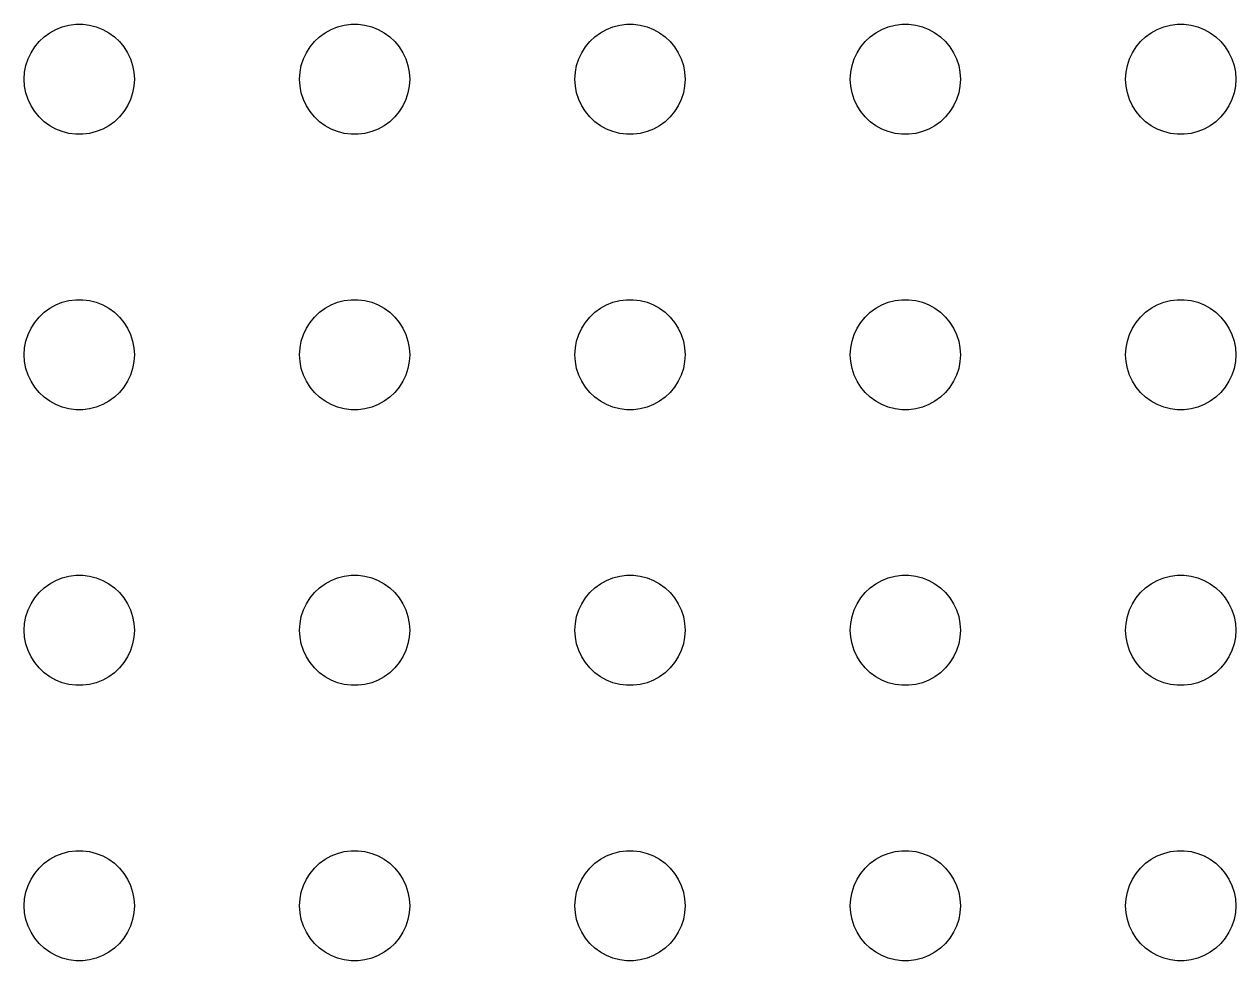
# Model space of a CAD drawing. Header units: metres. Extents: x -134 to 134, y 176 to 394.
# Drawn here: x 66 to 99, y 226.5 to 252 of the extents above; entities that cross this region are included whole.
import ezdxf

# ---------------------------------------------------------------- set-up
doc = ezdxf.new("R2010")
doc.units = ezdxf.units.M

msp = doc.modelspace()

# ---------------------------------------------------------------- linework, layer by layer
for p, q in [((66.6963, 251.766), (66.8613, 251.857)), ((66.8613, 251.857), (67.0365, 251.927)), ((67.0365, 251.927), (67.2189, 251.973)), ((67.2189, 251.973), (67.4058, 251.997)), ((67.4058, 251.997), (67.5942, 251.997)), ((67.5942, 251.997), (67.7811, 251.973)), ((67.7811, 251.973), (67.9635, 251.927)), ((67.9635, 251.927), (68.1387, 251.857)), ((68.1387, 251.857), (68.3037, 251.766)), ((74.1963, 251.766), (74.3613, 251.857)), ((74.3613, 251.857), (74.5365, 251.927)), ((74.5365, 251.927), (74.7189, 251.973)), ((74.7189, 251.973), (74.9058, 251.997)), ((74.9058, 251.997), (75.0942, 251.997)), ((75.0942, 251.997), (75.2811, 251.973)), ((75.2811, 251.973), (75.4635, 251.927)), ((75.4635, 251.927), (75.6387, 251.857)), ((75.6387, 251.857), (75.8037, 251.766)), ((81.6963, 251.766), (81.8613, 251.857)), ((81.8613, 251.857), (82.0365, 251.927)), ((82.0365, 251.927), (82.2189, 251.973)), ((82.2189, 251.973), (82.4058, 251.997)), ((82.4058, 251.997), (82.5942, 251.997)), ((82.5942, 251.997), (82.7811, 251.973)), ((82.7811, 251.973), (82.9635, 251.927)), ((82.9635, 251.927), (83.1387, 251.857)), ((83.1387, 251.857), (83.3037, 251.766)), ((89.1963, 251.766), (89.3613, 251.857)), ((89.3613, 251.857), (89.5365, 251.927)), ((89.5365, 251.927), (89.7189, 251.973)), ((89.7189, 251.973), (89.9058, 251.997)), ((89.9058, 251.997), (90.0942, 251.997)), ((90.0942, 251.997), (90.2811, 251.973)), ((90.2811, 251.973), (90.4635, 251.927)), ((90.4635, 251.927), (90.6387, 251.857)), ((90.6387, 251.857), (90.8037, 251.766)), ((96.6963, 251.766), (96.8613, 251.857)), ((96.8613, 251.857), (97.0365, 251.927)), ((97.0365, 251.927), (97.2189, 251.973)), ((97.2189, 251.973), (97.4058, 251.997)), ((97.4058, 251.997), (97.5942, 251.997)), ((97.5942, 251.997), (97.7811, 251.973)), ((97.7811, 251.973), (97.9635, 251.927)), ((97.9635, 251.927), (98.1387, 251.857)), ((98.1387, 251.857), (98.3037, 251.766)), ((66.2865, 251.382), (66.4065, 251.527)), ((66.4065, 251.527), (66.5439, 251.656)), ((66.5439, 251.656), (66.6963, 251.766)), ((68.3037, 251.766), (68.4561, 251.656)), ((68.4561, 251.656), (68.5934, 251.527)), ((68.5934, 251.527), (68.7135, 251.382)), ((73.7865, 251.382), (73.9065, 251.527)), ((73.9065, 251.527), (74.0439, 251.656)), ((74.0439, 251.656), (74.1963, 251.766)), ((75.8037, 251.766), (75.9561, 251.656)), ((75.9561, 251.656), (76.0934, 251.527)), ((76.0934, 251.527), (76.2135, 251.382)), ((81.2865, 251.382), (81.4065, 251.527)), ((81.4065, 251.527), (81.5439, 251.656)), ((81.5439, 251.656), (81.6963, 251.766)), ((83.3037, 251.766), (83.4561, 251.656)), ((83.4561, 251.656), (83.5934, 251.527)), ((83.5934, 251.527), (83.7135, 251.382)), ((88.7865, 251.382), (88.9065, 251.527)), ((88.9065, 251.527), (89.0439, 251.656)), ((89.0439, 251.656), (89.1963, 251.766)), ((90.8037, 251.766), (90.9561, 251.656)), ((90.9561, 251.656), (91.0934, 251.527)), ((91.0934, 251.527), (91.2135, 251.382)), ((96.2865, 251.382), (96.4065, 251.527)), ((96.4065, 251.527), (96.5439, 251.656)), ((96.5439, 251.656), (96.6963, 251.766)), ((98.3037, 251.766), (98.4561, 251.656)), ((98.4561, 251.656), (98.5934, 251.527)), ((98.5934, 251.527), (98.7135, 251.382)), ((66.1053, 251.052), (66.1855, 251.223)), ((66.1855, 251.223), (66.2865, 251.382)), ((68.7135, 251.382), (68.8145, 251.223)), ((68.8145, 251.223), (68.8947, 251.052)), ((73.6053, 251.052), (73.6855, 251.223)), ((73.6855, 251.223), (73.7865, 251.382)), ((76.2135, 251.382), (76.3145, 251.223)), ((76.3145, 251.223), (76.3947, 251.052)), ((81.1053, 251.052), (81.1855, 251.223)), ((81.1855, 251.223), (81.2865, 251.382)), ((83.7135, 251.382), (83.8145, 251.223)), ((83.8145, 251.223), (83.8947, 251.052)), ((88.6053, 251.052), (88.6855, 251.223)), ((88.6855, 251.223), (88.7865, 251.382)), ((91.2135, 251.382), (91.3145, 251.223)), ((91.3145, 251.223), (91.3947, 251.052)), ((96.1053, 251.052), (96.1855, 251.223)), ((96.1855, 251.223), (96.2865, 251.382)), ((98.7135, 251.382), (98.8145, 251.223)), ((98.8145, 251.223), (98.8947, 251.052)), ((66.0118, 250.688), (66.0471, 250.873)), ((66.0471, 250.873), (66.1053, 251.052)), ((68.8947, 251.052), (68.9529, 250.873)), ((68.9529, 250.873), (68.9882, 250.688)), ((73.5118, 250.688), (73.5471, 250.873)), ((73.5471, 250.873), (73.6053, 251.052)), ((76.3947, 251.052), (76.4529, 250.873)), ((76.4529, 250.873), (76.4882, 250.688)), ((81.0118, 250.688), (81.0471, 250.873)), ((81.0471, 250.873), (81.1053, 251.052)), ((83.8947, 251.052), (83.9529, 250.873)), ((83.9529, 250.873), (83.9882, 250.688)), ((88.5118, 250.688), (88.5471, 250.873)), ((88.5471, 250.873), (88.6053, 251.052)), ((91.3947, 251.052), (91.4529, 250.873)), ((91.4529, 250.873), (91.4882, 250.688)), ((96.0118, 250.688), (96.0471, 250.873)), ((96.0471, 250.873), (96.1053, 251.052)), ((98.8947, 251.052), (98.9529, 250.873)), ((98.9529, 250.873), (98.9882, 250.688)), ((66, 250.5), (66.0118, 250.688)), ((66.0118, 250.312), (66, 250.5)), ((68.9882, 250.688), (69, 250.5)), ((69, 250.5), (68.9882, 250.312)), ((73.5, 250.5), (73.5118, 250.688)), ((73.5118, 250.312), (73.5, 250.5)), ((76.4882, 250.688), (76.5, 250.5)), ((76.5, 250.5), (76.4882, 250.312)), ((81, 250.5), (81.0118, 250.688)), ((81.0118, 250.312), (81, 250.5)), ((83.9882, 250.688), (84, 250.5)), ((84, 250.5), (83.9882, 250.312)), ((88.5, 250.5), (88.5118, 250.688)), ((88.5118, 250.312), (88.5, 250.5)), ((91.4882, 250.688), (91.5, 250.5)), ((91.5, 250.5), (91.4882, 250.312)), ((96, 250.5), (96.0118, 250.688)), ((96.0118, 250.312), (96, 250.5)), ((98.9882, 250.688), (99, 250.5)), ((99, 250.5), (98.9882, 250.312)), ((66.0471, 250.127), (66.0118, 250.312)), ((68.9882, 250.312), (68.9529, 250.127)), ((73.5471, 250.127), (73.5118, 250.312)), ((76.4882, 250.312), (76.4529, 250.127)), ((81.0471, 250.127), (81.0118, 250.312)), ((83.9882, 250.312), (83.9529, 250.127)), ((88.5471, 250.127), (88.5118, 250.312)), ((91.4882, 250.312), (91.4529, 250.127)), ((96.0471, 250.127), (96.0118, 250.312)), ((98.9882, 250.312), (98.9529, 250.127)), ((66.1053, 249.948), (66.0471, 250.127)), ((66.1855, 249.777), (66.1053, 249.948)), ((68.8947, 249.948), (68.8145, 249.777)), ((68.9529, 250.127), (68.8947, 249.948)), ((73.6053, 249.948), (73.5471, 250.127)), ((73.6855, 249.777), (73.6053, 249.948)), ((76.3947, 249.948), (76.3145, 249.777)), ((76.4529, 250.127), (76.3947, 249.948)), ((81.1053, 249.948), (81.0471, 250.127)), ((81.1855, 249.777), (81.1053, 249.948)), ((83.8947, 249.948), (83.8145, 249.777)), ((83.9529, 250.127), (83.8947, 249.948)), ((88.6053, 249.948), (88.5471, 250.127)), ((88.6855, 249.777), (88.6053, 249.948)), ((91.3947, 249.948), (91.3145, 249.777)), ((91.4529, 250.127), (91.3947, 249.948)), ((96.1053, 249.948), (96.0471, 250.127)), ((96.1855, 249.777), (96.1053, 249.948)), ((98.8947, 249.948), (98.8145, 249.777)), ((98.9529, 250.127), (98.8947, 249.948)), ((66.2865, 249.618), (66.1855, 249.777)), ((66.4065, 249.473), (66.2865, 249.618)), ((68.7135, 249.618), (68.5934, 249.473)), ((68.8145, 249.777), (68.7135, 249.618)), ((73.7865, 249.618), (73.6855, 249.777)), ((73.9065, 249.473), (73.7865, 249.618)), ((76.2135, 249.618), (76.0934, 249.473)), ((76.3145, 249.777), (76.2135, 249.618)), ((81.2865, 249.618), (81.1855, 249.777)), ((81.4065, 249.473), (81.2865, 249.618)), ((83.7135, 249.618), (83.5934, 249.473)), ((83.8145, 249.777), (83.7135, 249.618)), ((88.7865, 249.618), (88.6855, 249.777)), ((88.9065, 249.473), (88.7865, 249.618)), ((91.2135, 249.618), (91.0934, 249.473)), ((91.3145, 249.777), (91.2135, 249.618)), ((96.2865, 249.618), (96.1855, 249.777)), ((96.4065, 249.473), (96.2865, 249.618)), ((98.7135, 249.618), (98.5934, 249.473)), ((98.8145, 249.777), (98.7135, 249.618)), ((66.5439, 249.344), (66.4065, 249.473)), ((66.6963, 249.234), (66.5439, 249.344)), ((66.8613, 249.143), (66.6963, 249.234)), ((68.3037, 249.234), (68.1387, 249.143)), ((68.4561, 249.344), (68.3037, 249.234)), ((68.5934, 249.473), (68.4561, 249.344)), ((74.0439, 249.344), (73.9065, 249.473)), ((74.1963, 249.234), (74.0439, 249.344)), ((74.3613, 249.143), (74.1963, 249.234)), ((75.8037, 249.234), (75.6387, 249.143)), ((75.9561, 249.344), (75.8037, 249.234)), ((76.0934, 249.473), (75.9561, 249.344)), ((81.5439, 249.344), (81.4065, 249.473)), ((81.6963, 249.234), (81.5439, 249.344)), ((81.8613, 249.143), (81.6963, 249.234)), ((83.3037, 249.234), (83.1387, 249.143)), ((83.4561, 249.344), (83.3037, 249.234)), ((83.5934, 249.473), (83.4561, 249.344)), ((89.0439, 249.344), (88.9065, 249.473)), ((89.1963, 249.234), (89.0439, 249.344)), ((89.3613, 249.143), (89.1963, 249.234)), ((90.8037, 249.234), (90.6387, 249.143)), ((90.9561, 249.344), (90.8037, 249.234)), ((91.0934, 249.473), (90.9561, 249.344)), ((96.5439, 249.344), (96.4065, 249.473)), ((96.6963, 249.234), (96.5439, 249.344)), ((96.8613, 249.143), (96.6963, 249.234)), ((98.3037, 249.234), (98.1387, 249.143)), ((98.4561, 249.344), (98.3037, 249.234)), ((98.5934, 249.473), (98.4561, 249.344)), ((67.0365, 249.073), (66.8613, 249.143)), ((67.2189, 249.027), (67.0365, 249.073)), ((67.4058, 249.003), (67.2189, 249.027)), ((67.5942, 249.003), (67.4058, 249.003)), ((67.7811, 249.027), (67.5942, 249.003)), ((67.9635, 249.073), (67.7811, 249.027)), ((68.1387, 249.143), (67.9635, 249.073)), ((74.5365, 249.073), (74.3613, 249.143)), ((74.7189, 249.027), (74.5365, 249.073)), ((74.9058, 249.003), (74.7189, 249.027)), ((75.0942, 249.003), (74.9058, 249.003)), ((75.2811, 249.027), (75.0942, 249.003)), ((75.4635, 249.073), (75.2811, 249.027)), ((75.6387, 249.143), (75.4635, 249.073)), ((82.0365, 249.073), (81.8613, 249.143)), ((82.2189, 249.027), (82.0365, 249.073)), ((82.4058, 249.003), (82.2189, 249.027)), ((82.5942, 249.003), (82.4058, 249.003)), ((82.7811, 249.027), (82.5942, 249.003)), ((82.9635, 249.073), (82.7811, 249.027)), ((83.1387, 249.143), (82.9635, 249.073)), ((89.5365, 249.073), (89.3613, 249.143)), ((89.7189, 249.027), (89.5365, 249.073)), ((89.9058, 249.003), (89.7189, 249.027)), ((90.0942, 249.003), (89.9058, 249.003)), ((90.2811, 249.027), (90.0942, 249.003)), ((90.4635, 249.073), (90.2811, 249.027)), ((90.6387, 249.143), (90.4635, 249.073)), ((97.0365, 249.073), (96.8613, 249.143)), ((97.2189, 249.027), (97.0365, 249.073)), ((97.4058, 249.003), (97.2189, 249.027)), ((97.5942, 249.003), (97.4058, 249.003)), ((97.7811, 249.027), (97.5942, 249.003)), ((97.9635, 249.073), (97.7811, 249.027)), ((98.1387, 249.143), (97.9635, 249.073)), ((66.5439, 244.156), (66.6963, 244.266)), ((66.6963, 244.266), (66.8613, 244.357)), ((66.8613, 244.357), (67.0365, 244.427)), ((67.0365, 244.427), (67.2189, 244.473)), ((67.2189, 244.473), (67.4058, 244.497)), ((67.4058, 244.497), (67.5942, 244.497)), ((67.5942, 244.497), (67.7811, 244.473)), ((67.7811, 244.473), (67.9635, 244.427)), ((67.9635, 244.427), (68.1387, 244.357)), ((68.1387, 244.357), (68.3037, 244.266)), ((68.3037, 244.266), (68.4561, 244.156)), ((74.0439, 244.156), (74.1963, 244.266)), ((74.1963, 244.266), (74.3613, 244.357)), ((74.3613, 244.357), (74.5365, 244.427)), ((74.5365, 244.427), (74.7189, 244.473)), ((74.7189, 244.473), (74.9058, 244.497)), ((74.9058, 244.497), (75.0942, 244.497)), ((75.0942, 244.497), (75.2811, 244.473)), ((75.2811, 244.473), (75.4635, 244.427)), ((75.4635, 244.427), (75.6387, 244.357)), ((75.6387, 244.357), (75.8037, 244.266)), ((75.8037, 244.266), (75.9561, 244.156)), ((81.5439, 244.156), (81.6963, 244.266)), ((81.6963, 244.266), (81.8613, 244.357)), ((81.8613, 244.357), (82.0365, 244.427)), ((82.0365, 244.427), (82.2189, 244.473)), ((82.2189, 244.473), (82.4058, 244.497)), ((82.4058, 244.497), (82.5942, 244.497)), ((82.5942, 244.497), (82.7811, 244.473)), ((82.7811, 244.473), (82.9635, 244.427)), ((82.9635, 244.427), (83.1387, 244.357)), ((83.1387, 244.357), (83.3037, 244.266)), ((83.3037, 244.266), (83.4561, 244.156)), ((89.0439, 244.156), (89.1963, 244.266)), ((89.1963, 244.266), (89.3613, 244.357)), ((89.3613, 244.357), (89.5365, 244.427)), ((89.5365, 244.427), (89.7189, 244.473)), ((89.7189, 244.473), (89.9058, 244.497)), ((89.9058, 244.497), (90.0942, 244.497)), ((90.0942, 244.497), (90.2811, 244.473)), ((90.2811, 244.473), (90.4635, 244.427)), ((90.4635, 244.427), (90.6387, 244.357)), ((90.6387, 244.357), (90.8037, 244.266)), ((90.8037, 244.266), (90.9561, 244.156)), ((96.5439, 244.156), (96.6963, 244.266)), ((96.6963, 244.266), (96.8613, 244.357)), ((96.8613, 244.357), (97.0365, 244.427)), ((97.0365, 244.427), (97.2189, 244.473)), ((97.2189, 244.473), (97.4058, 244.497)), ((97.4058, 244.497), (97.5942, 244.497)), ((97.5942, 244.497), (97.7811, 244.473)), ((97.7811, 244.473), (97.9635, 244.427)), ((97.9635, 244.427), (98.1387, 244.357)), ((98.1387, 244.357), (98.3037, 244.266)), ((98.3037, 244.266), (98.4561, 244.156)), ((66.1855, 243.723), (66.2865, 243.882)), ((66.2865, 243.882), (66.4065, 244.027)), ((66.4065, 244.027), (66.5439, 244.156)), ((68.4561, 244.156), (68.5934, 244.027)), ((68.5934, 244.027), (68.7135, 243.882)), ((68.7135, 243.882), (68.8145, 243.723)), ((73.6855, 243.723), (73.7865, 243.882)), ((73.7865, 243.882), (73.9065, 244.027)), ((73.9065, 244.027), (74.0439, 244.156)), ((75.9561, 244.156), (76.0934, 244.027)), ((76.0934, 244.027), (76.2135, 243.882)), ((76.2135, 243.882), (76.3145, 243.723)), ((81.1855, 243.723), (81.2865, 243.882)), ((81.2865, 243.882), (81.4065, 244.027)), ((81.4065, 244.027), (81.5439, 244.156)), ((83.4561, 244.156), (83.5934, 244.027)), ((83.5934, 244.027), (83.7135, 243.882)), ((83.7135, 243.882), (83.8145, 243.723)), ((88.6855, 243.723), (88.7865, 243.882)), ((88.7865, 243.882), (88.9065, 244.027)), ((88.9065, 244.027), (89.0439, 244.156)), ((90.9561, 244.156), (91.0934, 244.027)), ((91.0934, 244.027), (91.2135, 243.882)), ((91.2135, 243.882), (91.3145, 243.723)), ((96.1855, 243.723), (96.2865, 243.882)), ((96.2865, 243.882), (96.4065, 244.027)), ((96.4065, 244.027), (96.5439, 244.156)), ((98.4561, 244.156), (98.5934, 244.027)), ((98.5934, 244.027), (98.7135, 243.882)), ((98.7135, 243.882), (98.8145, 243.723)), ((66.0471, 243.373), (66.1053, 243.552)), ((66.1053, 243.552), (66.1855, 243.723)), ((68.8145, 243.723), (68.8947, 243.552)), ((68.8947, 243.552), (68.9529, 243.373)), ((73.5471, 243.373), (73.6053, 243.552)), ((73.6053, 243.552), (73.6855, 243.723)), ((76.3145, 243.723), (76.3947, 243.552)), ((76.3947, 243.552), (76.4529, 243.373)), ((81.0471, 243.373), (81.1053, 243.552)), ((81.1053, 243.552), (81.1855, 243.723)), ((83.8145, 243.723), (83.8947, 243.552)), ((83.8947, 243.552), (83.9529, 243.373)), ((88.5471, 243.373), (88.6053, 243.552)), ((88.6053, 243.552), (88.6855, 243.723)), ((91.3145, 243.723), (91.3947, 243.552)), ((91.3947, 243.552), (91.4529, 243.373)), ((96.0471, 243.373), (96.1053, 243.552)), ((96.1053, 243.552), (96.1855, 243.723)), ((98.8145, 243.723), (98.8947, 243.552)), ((98.8947, 243.552), (98.9529, 243.373)), ((66.0118, 243.188), (66.0471, 243.373)), ((68.9529, 243.373), (68.9882, 243.188)), ((73.5118, 243.188), (73.5471, 243.373)), ((76.4529, 243.373), (76.4882, 243.188)), ((81.0118, 243.188), (81.0471, 243.373)), ((83.9529, 243.373), (83.9882, 243.188)), ((88.5118, 243.188), (88.5471, 243.373)), ((91.4529, 243.373), (91.4882, 243.188)), ((96.0118, 243.188), (96.0471, 243.373)), ((98.9529, 243.373), (98.9882, 243.188)), ((66, 243), (66.0118, 243.188)), ((66.0118, 242.812), (66, 243)), ((68.9882, 243.188), (69, 243)), ((69, 243), (68.9882, 242.812)), ((73.5, 243), (73.5118, 243.188)), ((73.5118, 242.812), (73.5, 243)), ((76.4882, 243.188), (76.5, 243)), ((76.5, 243), (76.4882, 242.812)), ((81, 243), (81.0118, 243.188)), ((81.0118, 242.812), (81, 243)), ((83.9882, 243.188), (84, 243)), ((84, 243), (83.9882, 242.812)), ((88.5, 243), (88.5118, 243.188)), ((88.5118, 242.812), (88.5, 243)), ((91.4882, 243.188), (91.5, 243)), ((91.5, 243), (91.4882, 242.812)), ((96, 243), (96.0118, 243.188)), ((96.0118, 242.812), (96, 243)), ((98.9882, 243.188), (99, 243)), ((99, 243), (98.9882, 242.812)), ((66.0471, 242.627), (66.0118, 242.812)), ((66.1053, 242.448), (66.0471, 242.627)), ((68.9529, 242.627), (68.8947, 242.448)), ((68.9882, 242.812), (68.9529, 242.627)), ((73.5471, 242.627), (73.5118, 242.812)), ((73.6053, 242.448), (73.5471, 242.627)), ((76.4529, 242.627), (76.3947, 242.448)), ((76.4882, 242.812), (76.4529, 242.627)), ((81.0471, 242.627), (81.0118, 242.812)), ((81.1053, 242.448), (81.0471, 242.627)), ((83.9529, 242.627), (83.8947, 242.448)), ((83.9882, 242.812), (83.9529, 242.627)), ((88.5471, 242.627), (88.5118, 242.812)), ((88.6053, 242.448), (88.5471, 242.627)), ((91.4529, 242.627), (91.3947, 242.448)), ((91.4882, 242.812), (91.4529, 242.627)), ((96.0471, 242.627), (96.0118, 242.812)), ((96.1053, 242.448), (96.0471, 242.627)), ((98.9529, 242.627), (98.8947, 242.448)), ((98.9882, 242.812), (98.9529, 242.627)), ((66.1855, 242.277), (66.1053, 242.448)), ((66.2865, 242.118), (66.1855, 242.277)), ((68.8145, 242.277), (68.7135, 242.118)), ((68.8947, 242.448), (68.8145, 242.277)), ((73.6855, 242.277), (73.6053, 242.448)), ((73.7865, 242.118), (73.6855, 242.277)), ((76.3145, 242.277), (76.2135, 242.118)), ((76.3947, 242.448), (76.3145, 242.277)), ((81.1855, 242.277), (81.1053, 242.448)), ((81.2865, 242.118), (81.1855, 242.277)), ((83.8145, 242.277), (83.7135, 242.118)), ((83.8947, 242.448), (83.8145, 242.277)), ((88.6855, 242.277), (88.6053, 242.448)), ((88.7865, 242.118), (88.6855, 242.277)), ((91.3145, 242.277), (91.2135, 242.118)), ((91.3947, 242.448), (91.3145, 242.277)), ((96.1855, 242.277), (96.1053, 242.448)), ((96.2865, 242.118), (96.1855, 242.277)), ((98.8145, 242.277), (98.7135, 242.118)), ((98.8947, 242.448), (98.8145, 242.277)), ((66.4065, 241.973), (66.2865, 242.118)), ((66.5439, 241.844), (66.4065, 241.973)), ((68.5934, 241.973), (68.4561, 241.844)), ((68.7135, 242.118), (68.5934, 241.973)), ((73.9065, 241.973), (73.7865, 242.118)), ((74.0439, 241.844), (73.9065, 241.973)), ((76.0934, 241.973), (75.9561, 241.844)), ((76.2135, 242.118), (76.0934, 241.973)), ((81.4065, 241.973), (81.2865, 242.118)), ((81.5439, 241.844), (81.4065, 241.973)), ((83.5934, 241.973), (83.4561, 241.844)), ((83.7135, 242.118), (83.5934, 241.973)), ((88.9065, 241.973), (88.7865, 242.118)), ((89.0439, 241.844), (88.9065, 241.973)), ((91.0934, 241.973), (90.9561, 241.844)), ((91.2135, 242.118), (91.0934, 241.973)), ((96.4065, 241.973), (96.2865, 242.118)), ((96.5439, 241.844), (96.4065, 241.973)), ((98.5934, 241.973), (98.4561, 241.844)), ((98.7135, 242.118), (98.5934, 241.973)), ((66.6963, 241.734), (66.5439, 241.844)), ((66.8613, 241.643), (66.6963, 241.734)), ((67.0365, 241.573), (66.8613, 241.643)), ((67.2189, 241.527), (67.0365, 241.573)), ((67.9635, 241.573), (67.7811, 241.527)), ((68.1387, 241.643), (67.9635, 241.573)), ((68.3037, 241.734), (68.1387, 241.643)), ((68.4561, 241.844), (68.3037, 241.734)), ((74.1963, 241.734), (74.0439, 241.844)), ((74.3613, 241.643), (74.1963, 241.734)), ((74.5365, 241.573), (74.3613, 241.643)), ((74.7189, 241.527), (74.5365, 241.573)), ((75.4635, 241.573), (75.2811, 241.527)), ((75.6387, 241.643), (75.4635, 241.573)), ((75.8037, 241.734), (75.6387, 241.643)), ((75.9561, 241.844), (75.8037, 241.734)), ((81.6963, 241.734), (81.5439, 241.844)), ((81.8613, 241.643), (81.6963, 241.734)), ((82.0365, 241.573), (81.8613, 241.643)), ((82.2189, 241.527), (82.0365, 241.573)), ((82.9635, 241.573), (82.7811, 241.527)), ((83.1387, 241.643), (82.9635, 241.573)), ((83.3037, 241.734), (83.1387, 241.643)), ((83.4561, 241.844), (83.3037, 241.734)), ((89.1963, 241.734), (89.0439, 241.844)), ((89.3613, 241.643), (89.1963, 241.734)), ((89.5365, 241.573), (89.3613, 241.643)), ((89.7189, 241.527), (89.5365, 241.573)), ((90.4635, 241.573), (90.2811, 241.527)), ((90.6387, 241.643), (90.4635, 241.573)), ((90.8037, 241.734), (90.6387, 241.643)), ((90.9561, 241.844), (90.8037, 241.734)), ((96.6963, 241.734), (96.5439, 241.844)), ((96.8613, 241.643), (96.6963, 241.734)), ((97.0365, 241.573), (96.8613, 241.643)), ((97.2189, 241.527), (97.0365, 241.573)), ((97.9635, 241.573), (97.7811, 241.527)), ((98.1387, 241.643), (97.9635, 241.573)), ((98.3037, 241.734), (98.1387, 241.643)), ((98.4561, 241.844), (98.3037, 241.734)), ((67.4058, 241.503), (67.2189, 241.527)), ((67.5942, 241.503), (67.4058, 241.503)), ((67.7811, 241.527), (67.5942, 241.503)), ((74.9058, 241.503), (74.7189, 241.527)), ((75.0942, 241.503), (74.9058, 241.503)), ((75.2811, 241.527), (75.0942, 241.503)), ((82.4058, 241.503), (82.2189, 241.527)), ((82.5942, 241.503), (82.4058, 241.503)), ((82.7811, 241.527), (82.5942, 241.503)), ((89.9058, 241.503), (89.7189, 241.527)), ((90.0942, 241.503), (89.9058, 241.503)), ((90.2811, 241.527), (90.0942, 241.503)), ((97.4058, 241.503), (97.2189, 241.527)), ((97.5942, 241.503), (97.4058, 241.503)), ((97.7811, 241.527), (97.5942, 241.503)), ((67.0365, 236.927), (67.2189, 236.973)), ((67.2189, 236.973), (67.4058, 236.997)), ((67.4058, 236.997), (67.5942, 236.997)), ((67.5942, 236.997), (67.7811, 236.973)), ((67.7811, 236.973), (67.9635, 236.927)), ((74.5365, 236.927), (74.7189, 236.973)), ((74.7189, 236.973), (74.9058, 236.997)), ((74.9058, 236.997), (75.0942, 236.997)), ((75.0942, 236.997), (75.2811, 236.973)), ((75.2811, 236.973), (75.4635, 236.927)), ((82.0365, 236.927), (82.2189, 236.973)), ((82.2189, 236.973), (82.4058, 236.997)), ((82.4058, 236.997), (82.5942, 236.997)), ((82.5942, 236.997), (82.7811, 236.973)), ((82.7811, 236.973), (82.9635, 236.927)), ((89.5365, 236.927), (89.7189, 236.973)), ((89.7189, 236.973), (89.9058, 236.997)), ((89.9058, 236.997), (90.0942, 236.997)), ((90.0942, 236.997), (90.2811, 236.973)), ((90.2811, 236.973), (90.4635, 236.927)), ((97.0365, 236.927), (97.2189, 236.973)), ((97.2189, 236.973), (97.4058, 236.997)), ((97.4058, 236.997), (97.5942, 236.997)), ((97.5942, 236.997), (97.7811, 236.973)), ((97.7811, 236.973), (97.9635, 236.927)), ((66.4065, 236.527), (66.5439, 236.656)), ((66.5439, 236.656), (66.6963, 236.766)), ((66.6963, 236.766), (66.8613, 236.857)), ((66.8613, 236.857), (67.0365, 236.927)), ((67.9635, 236.927), (68.1387, 236.857)), ((68.1387, 236.857), (68.3037, 236.766)), ((68.3037, 236.766), (68.4561, 236.656)), ((68.4561, 236.656), (68.5934, 236.527)), ((73.9065, 236.527), (74.0439, 236.656)), ((74.0439, 236.656), (74.1963, 236.766)), ((74.1963, 236.766), (74.3613, 236.857)), ((74.3613, 236.857), (74.5365, 236.927)), ((75.4635, 236.927), (75.6387, 236.857)), ((75.6387, 236.857), (75.8037, 236.766)), ((75.8037, 236.766), (75.9561, 236.656)), ((75.9561, 236.656), (76.0934, 236.527)), ((81.4065, 236.527), (81.5439, 236.656)), ((81.5439, 236.656), (81.6963, 236.766)), ((81.6963, 236.766), (81.8613, 236.857)), ((81.8613, 236.857), (82.0365, 236.927)), ((82.9635, 236.927), (83.1387, 236.857)), ((83.1387, 236.857), (83.3037, 236.766)), ((83.3037, 236.766), (83.4561, 236.656)), ((83.4561, 236.656), (83.5934, 236.527)), ((88.9065, 236.527), (89.0439, 236.656)), ((89.0439, 236.656), (89.1963, 236.766)), ((89.1963, 236.766), (89.3613, 236.857)), ((89.3613, 236.857), (89.5365, 236.927)), ((90.4635, 236.927), (90.6387, 236.857)), ((90.6387, 236.857), (90.8037, 236.766)), ((90.8037, 236.766), (90.9561, 236.656)), ((90.9561, 236.656), (91.0934, 236.527)), ((96.4065, 236.527), (96.5439, 236.656)), ((96.5439, 236.656), (96.6963, 236.766)), ((96.6963, 236.766), (96.8613, 236.857)), ((96.8613, 236.857), (97.0365, 236.927)), ((97.9635, 236.927), (98.1387, 236.857)), ((98.1387, 236.857), (98.3037, 236.766)), ((98.3037, 236.766), (98.4561, 236.656)), ((98.4561, 236.656), (98.5934, 236.527)), ((66.1855, 236.223), (66.2865, 236.382)), ((66.2865, 236.382), (66.4065, 236.527)), ((68.5934, 236.527), (68.7135, 236.382)), ((68.7135, 236.382), (68.8145, 236.223)), ((73.6855, 236.223), (73.7865, 236.382)), ((73.7865, 236.382), (73.9065, 236.527)), ((76.0934, 236.527), (76.2135, 236.382)), ((76.2135, 236.382), (76.3145, 236.223)), ((81.1855, 236.223), (81.2865, 236.382)), ((81.2865, 236.382), (81.4065, 236.527)), ((83.5934, 236.527), (83.7135, 236.382)), ((83.7135, 236.382), (83.8145, 236.223)), ((88.6855, 236.223), (88.7865, 236.382)), ((88.7865, 236.382), (88.9065, 236.527)), ((91.0934, 236.527), (91.2135, 236.382)), ((91.2135, 236.382), (91.3145, 236.223)), ((96.1855, 236.223), (96.2865, 236.382)), ((96.2865, 236.382), (96.4065, 236.527)), ((98.5934, 236.527), (98.7135, 236.382)), ((98.7135, 236.382), (98.8145, 236.223)), ((66.0471, 235.873), (66.1053, 236.052)), ((66.1053, 236.052), (66.1855, 236.223)), ((68.8145, 236.223), (68.8947, 236.052)), ((68.8947, 236.052), (68.9529, 235.873)), ((73.5471, 235.873), (73.6053, 236.052)), ((73.6053, 236.052), (73.6855, 236.223)), ((76.3145, 236.223), (76.3947, 236.052)), ((76.3947, 236.052), (76.4529, 235.873)), ((81.0471, 235.873), (81.1053, 236.052)), ((81.1053, 236.052), (81.1855, 236.223)), ((83.8145, 236.223), (83.8947, 236.052)), ((83.8947, 236.052), (83.9529, 235.873)), ((88.5471, 235.873), (88.6053, 236.052)), ((88.6053, 236.052), (88.6855, 236.223)), ((91.3145, 236.223), (91.3947, 236.052)), ((91.3947, 236.052), (91.4529, 235.873)), ((96.0471, 235.873), (96.1053, 236.052)), ((96.1053, 236.052), (96.1855, 236.223)), ((98.8145, 236.223), (98.8947, 236.052)), ((98.8947, 236.052), (98.9529, 235.873)), ((66, 235.5), (66.0118, 235.688)), ((66.0118, 235.688), (66.0471, 235.873)), ((68.9529, 235.873), (68.9882, 235.688)), ((68.9882, 235.688), (69, 235.5)), ((73.5, 235.5), (73.5118, 235.688)), ((73.5118, 235.688), (73.5471, 235.873)), ((76.4529, 235.873), (76.4882, 235.688)), ((76.4882, 235.688), (76.5, 235.5)), ((81, 235.5), (81.0118, 235.688)), ((81.0118, 235.688), (81.0471, 235.873)), ((83.9529, 235.873), (83.9882, 235.688)), ((83.9882, 235.688), (84, 235.5)), ((88.5, 235.5), (88.5118, 235.688)), ((88.5118, 235.688), (88.5471, 235.873)), ((91.4529, 235.873), (91.4882, 235.688)), ((91.4882, 235.688), (91.5, 235.5)), ((96, 235.5), (96.0118, 235.688)), ((96.0118, 235.688), (96.0471, 235.873)), ((98.9529, 235.873), (98.9882, 235.688)), ((98.9882, 235.688), (99, 235.5)), ((66.0118, 235.312), (66, 235.5)), ((66.0471, 235.127), (66.0118, 235.312)), ((68.9882, 235.312), (68.9529, 235.127)), ((69, 235.5), (68.9882, 235.312)), ((73.5118, 235.312), (73.5, 235.5)), ((73.5471, 235.127), (73.5118, 235.312)), ((76.4882, 235.312), (76.4529, 235.127)), ((76.5, 235.5), (76.4882, 235.312)), ((81.0118, 235.312), (81, 235.5)), ((81.0471, 235.127), (81.0118, 235.312)), ((83.9882, 235.312), (83.9529, 235.127)), ((84, 235.5), (83.9882, 235.312)), ((88.5118, 235.312), (88.5, 235.5)), ((88.5471, 235.127), (88.5118, 235.312)), ((91.4882, 235.312), (91.4529, 235.127)), ((91.5, 235.5), (91.4882, 235.312)), ((96.0118, 235.312), (96, 235.5)), ((96.0471, 235.127), (96.0118, 235.312)), ((98.9882, 235.312), (98.9529, 235.127)), ((99, 235.5), (98.9882, 235.312)), ((66.1053, 234.948), (66.0471, 235.127)), ((68.9529, 235.127), (68.8947, 234.948)), ((73.6053, 234.948), (73.5471, 235.127)), ((76.4529, 235.127), (76.3947, 234.948)), ((81.1053, 234.948), (81.0471, 235.127)), ((83.9529, 235.127), (83.8947, 234.948)), ((88.6053, 234.948), (88.5471, 235.127)), ((91.4529, 235.127), (91.3947, 234.948)), ((96.1053, 234.948), (96.0471, 235.127)), ((98.9529, 235.127), (98.8947, 234.948)), ((66.1855, 234.777), (66.1053, 234.948)), ((66.2865, 234.618), (66.1855, 234.777)), ((68.8145, 234.777), (68.7135, 234.618)), ((68.8947, 234.948), (68.8145, 234.777)), ((73.6855, 234.777), (73.6053, 234.948)), ((73.7865, 234.618), (73.6855, 234.777)), ((76.3145, 234.777), (76.2135, 234.618)), ((76.3947, 234.948), (76.3145, 234.777)), ((81.1855, 234.777), (81.1053, 234.948)), ((81.2865, 234.618), (81.1855, 234.777)), ((83.8145, 234.777), (83.7135, 234.618)), ((83.8947, 234.948), (83.8145, 234.777)), ((88.6855, 234.777), (88.6053, 234.948)), ((88.7865, 234.618), (88.6855, 234.777)), ((91.3145, 234.777), (91.2135, 234.618)), ((91.3947, 234.948), (91.3145, 234.777)), ((96.1855, 234.777), (96.1053, 234.948)), ((96.2865, 234.618), (96.1855, 234.777)), ((98.8145, 234.777), (98.7135, 234.618)), ((98.8947, 234.948), (98.8145, 234.777)), ((66.4065, 234.473), (66.2865, 234.618)), ((66.5439, 234.344), (66.4065, 234.473)), ((66.6963, 234.234), (66.5439, 234.344)), ((68.4561, 234.344), (68.3037, 234.234)), ((68.5934, 234.473), (68.4561, 234.344)), ((68.7135, 234.618), (68.5934, 234.473)), ((73.9065, 234.473), (73.7865, 234.618)), ((74.0439, 234.344), (73.9065, 234.473)), ((74.1963, 234.234), (74.0439, 234.344)), ((75.9561, 234.344), (75.8037, 234.234)), ((76.0934, 234.473), (75.9561, 234.344)), ((76.2135, 234.618), (76.0934, 234.473)), ((81.4065, 234.473), (81.2865, 234.618)), ((81.5439, 234.344), (81.4065, 234.473)), ((81.6963, 234.234), (81.5439, 234.344)), ((83.4561, 234.344), (83.3037, 234.234)), ((83.5934, 234.473), (83.4561, 234.344)), ((83.7135, 234.618), (83.5934, 234.473)), ((88.9065, 234.473), (88.7865, 234.618)), ((89.0439, 234.344), (88.9065, 234.473)), ((89.1963, 234.234), (89.0439, 234.344)), ((90.9561, 234.344), (90.8037, 234.234)), ((91.0934, 234.473), (90.9561, 234.344)), ((91.2135, 234.618), (91.0934, 234.473)), ((96.4065, 234.473), (96.2865, 234.618)), ((96.5439, 234.344), (96.4065, 234.473)), ((96.6963, 234.234), (96.5439, 234.344)), ((98.4561, 234.344), (98.3037, 234.234)), ((98.5934, 234.473), (98.4561, 234.344)), ((98.7135, 234.618), (98.5934, 234.473)), ((66.8613, 234.143), (66.6963, 234.234)), ((67.0365, 234.073), (66.8613, 234.143)), ((67.2189, 234.027), (67.0365, 234.073)), ((67.4058, 234.003), (67.2189, 234.027)), ((67.5942, 234.003), (67.4058, 234.003)), ((67.7811, 234.027), (67.5942, 234.003)), ((67.9635, 234.073), (67.7811, 234.027)), ((68.1387, 234.143), (67.9635, 234.073)), ((68.3037, 234.234), (68.1387, 234.143)), ((74.3613, 234.143), (74.1963, 234.234)), ((74.5365, 234.073), (74.3613, 234.143)), ((74.7189, 234.027), (74.5365, 234.073)), ((74.9058, 234.003), (74.7189, 234.027)), ((75.0942, 234.003), (74.9058, 234.003)), ((75.2811, 234.027), (75.0942, 234.003)), ((75.4635, 234.073), (75.2811, 234.027)), ((75.6387, 234.143), (75.4635, 234.073)), ((75.8037, 234.234), (75.6387, 234.143)), ((81.8613, 234.143), (81.6963, 234.234)), ((82.0365, 234.073), (81.8613, 234.143)), ((82.2189, 234.027), (82.0365, 234.073)), ((82.4058, 234.003), (82.2189, 234.027)), ((82.5942, 234.003), (82.4058, 234.003)), ((82.7811, 234.027), (82.5942, 234.003)), ((82.9635, 234.073), (82.7811, 234.027)), ((83.1387, 234.143), (82.9635, 234.073)), ((83.3037, 234.234), (83.1387, 234.143)), ((89.3613, 234.143), (89.1963, 234.234)), ((89.5365, 234.073), (89.3613, 234.143)), ((89.7189, 234.027), (89.5365, 234.073)), ((89.9058, 234.003), (89.7189, 234.027)), ((90.0942, 234.003), (89.9058, 234.003)), ((90.2811, 234.027), (90.0942, 234.003)), ((90.4635, 234.073), (90.2811, 234.027)), ((90.6387, 234.143), (90.4635, 234.073)), ((90.8037, 234.234), (90.6387, 234.143)), ((96.8613, 234.143), (96.6963, 234.234)), ((97.0365, 234.073), (96.8613, 234.143)), ((97.2189, 234.027), (97.0365, 234.073)), ((97.4058, 234.003), (97.2189, 234.027)), ((97.5942, 234.003), (97.4058, 234.003)), ((97.7811, 234.027), (97.5942, 234.003)), ((97.9635, 234.073), (97.7811, 234.027)), ((98.1387, 234.143), (97.9635, 234.073)), ((98.3037, 234.234), (98.1387, 234.143)), ((66.6963, 229.266), (66.8613, 229.357)), ((66.8613, 229.357), (67.0365, 229.427)), ((67.0365, 229.427), (67.2189, 229.473)), ((67.2189, 229.473), (67.4058, 229.497)), ((67.4058, 229.497), (67.5942, 229.497)), ((67.5942, 229.497), (67.7811, 229.473)), ((67.7811, 229.473), (67.9635, 229.427)), ((67.9635, 229.427), (68.1387, 229.357)), ((68.1387, 229.357), (68.3037, 229.266)), ((74.1963, 229.266), (74.3613, 229.357)), ((74.3613, 229.357), (74.5365, 229.427)), ((74.5365, 229.427), (74.7189, 229.473)), ((74.7189, 229.473), (74.9058, 229.497)), ((74.9058, 229.497), (75.0942, 229.497)), ((75.0942, 229.497), (75.2811, 229.473)), ((75.2811, 229.473), (75.4635, 229.427)), ((75.4635, 229.427), (75.6387, 229.357)), ((75.6387, 229.357), (75.8037, 229.266)), ((81.6963, 229.266), (81.8613, 229.357)), ((81.8613, 229.357), (82.0365, 229.427)), ((82.0365, 229.427), (82.2189, 229.473)), ((82.2189, 229.473), (82.4058, 229.497)), ((82.4058, 229.497), (82.5942, 229.497)), ((82.5942, 229.497), (82.7811, 229.473)), ((82.7811, 229.473), (82.9635, 229.427)), ((82.9635, 229.427), (83.1387, 229.357)), ((83.1387, 229.357), (83.3037, 229.266)), ((89.1963, 229.266), (89.3613, 229.357)), ((89.3613, 229.357), (89.5365, 229.427)), ((89.5365, 229.427), (89.7189, 229.473)), ((89.7189, 229.473), (89.9058, 229.497)), ((89.9058, 229.497), (90.0942, 229.497)), ((90.0942, 229.497), (90.2811, 229.473)), ((90.2811, 229.473), (90.4635, 229.427)), ((90.4635, 229.427), (90.6387, 229.357)), ((90.6387, 229.357), (90.8037, 229.266)), ((96.6963, 229.266), (96.8613, 229.357)), ((96.8613, 229.357), (97.0365, 229.427)), ((97.0365, 229.427), (97.2189, 229.473)), ((97.2189, 229.473), (97.4058, 229.497)), ((97.4058, 229.497), (97.5942, 229.497)), ((97.5942, 229.497), (97.7811, 229.473)), ((97.7811, 229.473), (97.9635, 229.427)), ((97.9635, 229.427), (98.1387, 229.357)), ((98.1387, 229.357), (98.3037, 229.266)), ((66.2865, 228.882), (66.4065, 229.027)), ((66.4065, 229.027), (66.5439, 229.156)), ((66.5439, 229.156), (66.6963, 229.266)), ((68.3037, 229.266), (68.4561, 229.156)), ((68.4561, 229.156), (68.5934, 229.027)), ((68.5934, 229.027), (68.7135, 228.882)), ((73.7865, 228.882), (73.9065, 229.027)), ((73.9065, 229.027), (74.0439, 229.156)), ((74.0439, 229.156), (74.1963, 229.266)), ((75.8037, 229.266), (75.9561, 229.156)), ((75.9561, 229.156), (76.0934, 229.027)), ((76.0934, 229.027), (76.2135, 228.882)), ((81.2865, 228.882), (81.4065, 229.027)), ((81.4065, 229.027), (81.5439, 229.156)), ((81.5439, 229.156), (81.6963, 229.266)), ((83.3037, 229.266), (83.4561, 229.156)), ((83.4561, 229.156), (83.5934, 229.027)), ((83.5934, 229.027), (83.7135, 228.882)), ((88.7865, 228.882), (88.9065, 229.027)), ((88.9065, 229.027), (89.0439, 229.156)), ((89.0439, 229.156), (89.1963, 229.266)), ((90.8037, 229.266), (90.9561, 229.156)), ((90.9561, 229.156), (91.0934, 229.027)), ((91.0934, 229.027), (91.2135, 228.882)), ((96.2865, 228.882), (96.4065, 229.027)), ((96.4065, 229.027), (96.5439, 229.156)), ((96.5439, 229.156), (96.6963, 229.266)), ((98.3037, 229.266), (98.4561, 229.156)), ((98.4561, 229.156), (98.5934, 229.027)), ((98.5934, 229.027), (98.7135, 228.882)), ((66.1053, 228.552), (66.1855, 228.723)), ((66.1855, 228.723), (66.2865, 228.882)), ((68.7135, 228.882), (68.8145, 228.723)), ((68.8145, 228.723), (68.8947, 228.552)), ((73.6053, 228.552), (73.6855, 228.723)), ((73.6855, 228.723), (73.7865, 228.882)), ((76.2135, 228.882), (76.3145, 228.723)), ((76.3145, 228.723), (76.3947, 228.552)), ((81.1053, 228.552), (81.1855, 228.723)), ((81.1855, 228.723), (81.2865, 228.882)), ((83.7135, 228.882), (83.8145, 228.723)), ((83.8145, 228.723), (83.8947, 228.552)), ((88.6053, 228.552), (88.6855, 228.723)), ((88.6855, 228.723), (88.7865, 228.882)), ((91.2135, 228.882), (91.3145, 228.723)), ((91.3145, 228.723), (91.3947, 228.552)), ((96.1053, 228.552), (96.1855, 228.723)), ((96.1855, 228.723), (96.2865, 228.882)), ((98.7135, 228.882), (98.8145, 228.723)), ((98.8145, 228.723), (98.8947, 228.552)), ((66.0118, 228.188), (66.0471, 228.373)), ((66.0471, 228.373), (66.1053, 228.552)), ((68.8947, 228.552), (68.9529, 228.373)), ((68.9529, 228.373), (68.9882, 228.188)), ((73.5118, 228.188), (73.5471, 228.373)), ((73.5471, 228.373), (73.6053, 228.552)), ((76.3947, 228.552), (76.4529, 228.373)), ((76.4529, 228.373), (76.4882, 228.188)), ((81.0118, 228.188), (81.0471, 228.373)), ((81.0471, 228.373), (81.1053, 228.552)), ((83.8947, 228.552), (83.9529, 228.373)), ((83.9529, 228.373), (83.9882, 228.188)), ((88.5118, 228.188), (88.5471, 228.373)), ((88.5471, 228.373), (88.6053, 228.552)), ((91.3947, 228.552), (91.4529, 228.373)), ((91.4529, 228.373), (91.4882, 228.188)), ((96.0118, 228.188), (96.0471, 228.373)), ((96.0471, 228.373), (96.1053, 228.552)), ((98.8947, 228.552), (98.9529, 228.373)), ((98.9529, 228.373), (98.9882, 228.188)), ((66, 228), (66.0118, 228.188)), ((68.9882, 228.188), (69, 228)), ((73.5, 228), (73.5118, 228.188)), ((76.4882, 228.188), (76.5, 228)), ((81, 228), (81.0118, 228.188)), ((83.9882, 228.188), (84, 228)), ((88.5, 228), (88.5118, 228.188)), ((91.4882, 228.188), (91.5, 228)), ((96, 228), (96.0118, 228.188)), ((98.9882, 228.188), (99, 228)), ((66.0118, 227.812), (66, 228)), ((66.0471, 227.627), (66.0118, 227.812)), ((68.9882, 227.812), (68.9529, 227.627)), ((69, 228), (68.9882, 227.812)), ((73.5118, 227.812), (73.5, 228)), ((73.5471, 227.627), (73.5118, 227.812)), ((76.4882, 227.812), (76.4529, 227.627)), ((76.5, 228), (76.4882, 227.812)), ((81.0118, 227.812), (81, 228)), ((81.0471, 227.627), (81.0118, 227.812)), ((83.9882, 227.812), (83.9529, 227.627)), ((84, 228), (83.9882, 227.812)), ((88.5118, 227.812), (88.5, 228)), ((88.5471, 227.627), (88.5118, 227.812)), ((91.4882, 227.812), (91.4529, 227.627)), ((91.5, 228), (91.4882, 227.812)), ((96.0118, 227.812), (96, 228)), ((96.0471, 227.627), (96.0118, 227.812)), ((98.9882, 227.812), (98.9529, 227.627)), ((99, 228), (98.9882, 227.812)), ((66.1053, 227.448), (66.0471, 227.627)), ((66.1855, 227.277), (66.1053, 227.448)), ((68.8947, 227.448), (68.8145, 227.277)), ((68.9529, 227.627), (68.8947, 227.448)), ((73.6053, 227.448), (73.5471, 227.627)), ((73.6855, 227.277), (73.6053, 227.448)), ((76.3947, 227.448), (76.3145, 227.277)), ((76.4529, 227.627), (76.3947, 227.448)), ((81.1053, 227.448), (81.0471, 227.627)), ((81.1855, 227.277), (81.1053, 227.448)), ((83.8947, 227.448), (83.8145, 227.277)), ((83.9529, 227.627), (83.8947, 227.448)), ((88.6053, 227.448), (88.5471, 227.627)), ((88.6855, 227.277), (88.6053, 227.448)), ((91.3947, 227.448), (91.3145, 227.277)), ((91.4529, 227.627), (91.3947, 227.448)), ((96.1053, 227.448), (96.0471, 227.627)), ((96.1855, 227.277), (96.1053, 227.448)), ((98.8947, 227.448), (98.8145, 227.277)), ((98.9529, 227.627), (98.8947, 227.448)), ((66.2865, 227.118), (66.1855, 227.277)), ((66.4065, 226.973), (66.2865, 227.118)), ((68.7135, 227.118), (68.5934, 226.973)), ((68.8145, 227.277), (68.7135, 227.118)), ((73.7865, 227.118), (73.6855, 227.277)), ((73.9065, 226.973), (73.7865, 227.118)), ((76.2135, 227.118), (76.0934, 226.973)), ((76.3145, 227.277), (76.2135, 227.118)), ((81.2865, 227.118), (81.1855, 227.277)), ((81.4065, 226.973), (81.2865, 227.118)), ((83.7135, 227.118), (83.5934, 226.973)), ((83.8145, 227.277), (83.7135, 227.118)), ((88.7865, 227.118), (88.6855, 227.277)), ((88.9065, 226.973), (88.7865, 227.118)), ((91.2135, 227.118), (91.0934, 226.973)), ((91.3145, 227.277), (91.2135, 227.118)), ((96.2865, 227.118), (96.1855, 227.277)), ((96.4065, 226.973), (96.2865, 227.118)), ((98.7135, 227.118), (98.5934, 226.973)), ((98.8145, 227.277), (98.7135, 227.118)), ((66.5439, 226.844), (66.4065, 226.973)), ((66.6963, 226.734), (66.5439, 226.844)), ((66.8613, 226.643), (66.6963, 226.734)), ((68.3037, 226.734), (68.1387, 226.643)), ((68.4561, 226.844), (68.3037, 226.734)), ((68.5934, 226.973), (68.4561, 226.844)), ((74.0439, 226.844), (73.9065, 226.973)), ((74.1963, 226.734), (74.0439, 226.844)), ((74.3613, 226.643), (74.1963, 226.734)), ((75.8037, 226.734), (75.6387, 226.643)), ((75.9561, 226.844), (75.8037, 226.734)), ((76.0934, 226.973), (75.9561, 226.844)), ((81.5439, 226.844), (81.4065, 226.973)), ((81.6963, 226.734), (81.5439, 226.844)), ((81.8613, 226.643), (81.6963, 226.734)), ((83.3037, 226.734), (83.1387, 226.643)), ((83.4561, 226.844), (83.3037, 226.734)), ((83.5934, 226.973), (83.4561, 226.844)), ((89.0439, 226.844), (88.9065, 226.973)), ((89.1963, 226.734), (89.0439, 226.844)), ((89.3613, 226.643), (89.1963, 226.734)), ((90.8037, 226.734), (90.6387, 226.643)), ((90.9561, 226.844), (90.8037, 226.734)), ((91.0934, 226.973), (90.9561, 226.844)), ((96.5439, 226.844), (96.4065, 226.973)), ((96.6963, 226.734), (96.5439, 226.844)), ((96.8613, 226.643), (96.6963, 226.734)), ((98.3037, 226.734), (98.1387, 226.643)), ((98.4561, 226.844), (98.3037, 226.734)), ((98.5934, 226.973), (98.4561, 226.844)), ((67.0365, 226.573), (66.8613, 226.643)), ((67.2189, 226.527), (67.0365, 226.573)), ((67.4058, 226.503), (67.2189, 226.527)), ((67.5942, 226.503), (67.4058, 226.503)), ((67.7811, 226.527), (67.5942, 226.503)), ((67.9635, 226.573), (67.7811, 226.527)), ((68.1387, 226.643), (67.9635, 226.573)), ((74.5365, 226.573), (74.3613, 226.643)), ((74.7189, 226.527), (74.5365, 226.573)), ((74.9058, 226.503), (74.7189, 226.527)), ((75.0942, 226.503), (74.9058, 226.503)), ((75.2811, 226.527), (75.0942, 226.503)), ((75.4635, 226.573), (75.2811, 226.527)), ((75.6387, 226.643), (75.4635, 226.573)), ((82.0365, 226.573), (81.8613, 226.643)), ((82.2189, 226.527), (82.0365, 226.573)), ((82.4058, 226.503), (82.2189, 226.527)), ((82.5942, 226.503), (82.4058, 226.503)), ((82.7811, 226.527), (82.5942, 226.503)), ((82.9635, 226.573), (82.7811, 226.527)), ((83.1387, 226.643), (82.9635, 226.573)), ((89.5365, 226.573), (89.3613, 226.643)), ((89.7189, 226.527), (89.5365, 226.573)), ((89.9058, 226.503), (89.7189, 226.527)), ((90.0942, 226.503), (89.9058, 226.503)), ((90.2811, 226.527), (90.0942, 226.503)), ((90.4635, 226.573), (90.2811, 226.527)), ((90.6387, 226.643), (90.4635, 226.573)), ((97.0365, 226.573), (96.8613, 226.643)), ((97.2189, 226.527), (97.0365, 226.573)), ((97.4058, 226.503), (97.2189, 226.527)), ((97.5942, 226.503), (97.4058, 226.503)), ((97.7811, 226.527), (97.5942, 226.503)), ((97.9635, 226.573), (97.7811, 226.527)), ((98.1387, 226.643), (97.9635, 226.573))]:
    msp.add_line(p, q)

doc.saveas('drawing.dxf')
